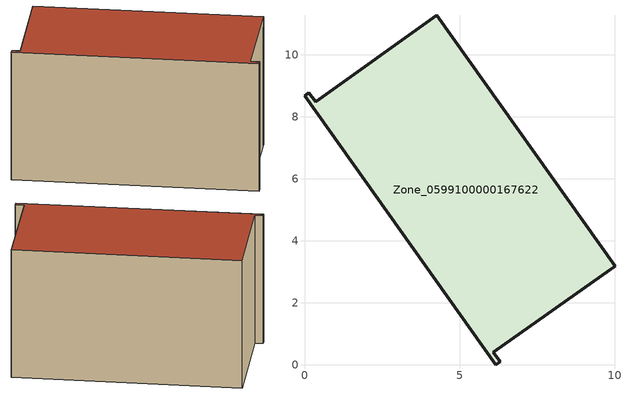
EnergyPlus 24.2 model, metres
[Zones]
Zone_0599100000167622
 floor ground (C_G): 0,8.68 0.14,8.78 0.36,8.48 4.27,11.28 10.02,3.18 9.88,3.08 6.09,0.41 6.31,0.1 6.17,0 z0
 wall outside (C_F): 6.17,0 6.31,0.1 6.09,0.41 9.88,3.08 10.02,3.18 4.27,11.28 0.36,8.48 0.14,8.78 0,8.68 6.17,0 z0:5.94
 roof outside (C_R): 0.14,8.78 0,8.68 6.17,0 6.31,0.1 6.09,0.41 9.88,3.08 10.02,3.18 4.27,11.28 0.36,8.48 z5.94
[BUILDING]
Pand.0599100000167622: North Axis=0; Terrain=City; Loads Convergence Tolerance Value=0.04; Temperature Convergence Tolerance Value=0.4; Solar Distribution=FullExterior; Maximum Number of Warmup Days=25; Minimum Number of Warmup Days=1
[Site:Location]
Rotterdam.The.Hague.AP_ZH_NLD Design_Conditions: Latitude=51.96; Longitude=4.45; Time Zone=1; Elevation=-4.5
[SITE:GROUNDTEMPERATURE:BUILDINGSURFACE]
18, 18, 18, 18, 18, 18, 18, 18, 18, 18, 18, 18
[MATERIAL] Thermal Absorptance=0.9; Solar Absorptance=0.7; Visible Absorptance=0.7
Name | Roughness | Thickness | Conductivity | Density | Specific Heat
G.TI.1975-1991 | MediumSmooth | 0.15 | 0.288461 | 540 | 1210
F.TI.1975-1991 | Rough | 0.3 | 0.230769 | 1920 | 840
R.TI.1975-1991 | MediumRough | 0.2 | 0.153846 | 1500 | 1000
[CONSTRUCTION]
C_G: G.TI.1975-1991
C_F: F.TI.1975-1991
C_R: R.TI.1975-1991
[ZONE]
Zone_0599100000167622: Type=1; Multiplier=1; Ceiling Height=Autocalculate; Volume=Autocalculate; Floor Area=autocalculate; Part of Total Floor Area=Yes
[ZONEINFILTRATION:DESIGNFLOWRATE]
Infil_Zone_0599100000167622: Zone or ZoneList or Space or SpaceList=Zone_0599100000167622; Schedule=AlwaysOn; Design Flow Rate Calculation Method=Flow/Area; Flow Rate per Floor Area=0.003; Constant Term Coefficient=1; Temperature Term Coefficient=0; Velocity Term Coefficient=0; Velocity Squared Term Coefficient=0
[HVACTEMPLATE:ZONE:IDEALLOADSAIRSYSTEM]
Zone_0599100000167622: Maximum Heating Supply Air Temperature=50; Minimum Cooling Supply Air Temperature=13; Maximum Heating Supply Air Humidity Ratio=0.0156; Minimum Cooling Supply Air Humidity Ratio=0.0077; Heating Limit=NoLimit; Cooling Limit=NoLimit; Dehumidification Control Type=ConstantSensibleHeatRatio; Cooling Sensible Heat Ratio=0.7; Dehumidification Setpoint=60; Humidification Control Type=None; Humidification Setpoint=30; Outdoor Air Method=None; Outdoor Air Flow Rate per Person=0.00944; Outdoor Air Flow Rate per Zone Floor Area=0; Outdoor Air Flow Rate per Zone=0; Demand Controlled Ventilation Type=None; Outdoor Air Economizer Type=NoEconomizer; Heat Recovery Type=None; Sensible Heat Recovery Effectiveness=0.7; Latent Heat Recovery Effectiveness=0.65
[ZONECONTROL:THERMOSTAT]
ThermostatControl_Zone_0599100000167622: Zone or ZoneList=Zone_0599100000167622; Control Type Schedule=DualSetpointControlType; Control 1=Thermostat_Zone_0599100000167622; Temperature Difference Between Cutout And Setpoint=0
[THERMOSTATSETPOINT:DUALSETPOINT]
Thermostat_Zone_0599100000167622: Heating Setpoint Temperature Schedule=HeatingSetpoint_Zone_0599100000167622; Cooling Setpoint Temperature Schedule=CoolingSetpoint_Zone_0599100000167622
[SCHEDULE:COMPACT]
HeatingSetpoint_Zone_0599100000167622: Through: 12/31, For: AllDays, Until: 24:00, 21
CoolingSetpoint_Zone_0599100000167622: Through: 12/31, For: AllDays, Until: 24:00, 24
DualSetpointControlType: Through: 12/31, For: AllDays, Until: 24:00, 4
AlwaysOn: Through: 12/31, For: AllDays, Until: 24:00, 1
